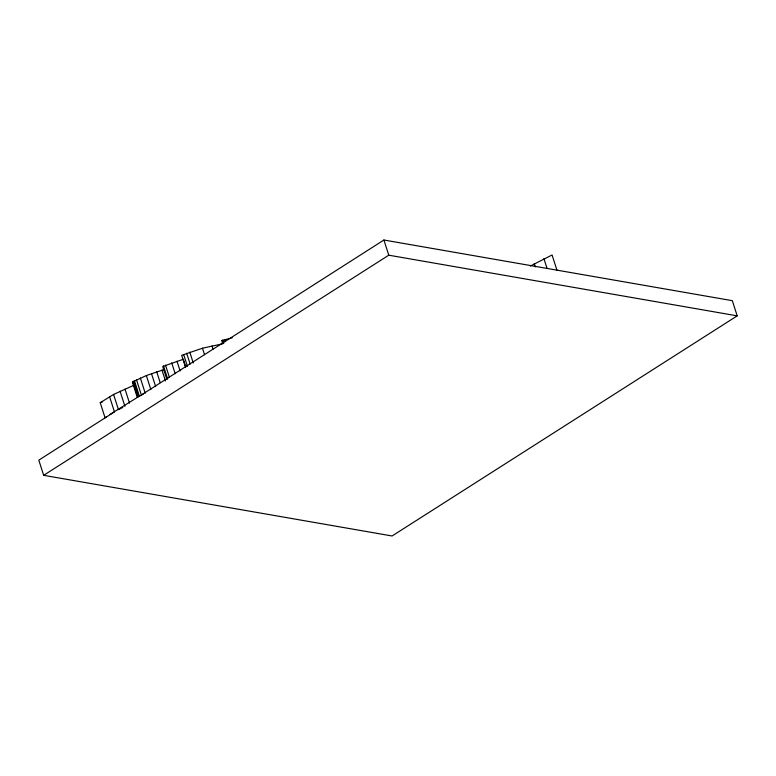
<?xml version="1.0" encoding="UTF-8"?>
<svg xmlns="http://www.w3.org/2000/svg" width="776" height="776" viewBox="0 0 776 776"><rect width="100%" height="100%" fill="white"/><g stroke="black" fill="none" stroke-linecap="round" stroke-linejoin="round"><path stroke-width="1.16" d="M164.114 369.512L146.354 375.545L132.89 381.782L132.434 382.296L137.304 397.457L109.92 414.481M137.304 397.457L143.298 394.092M106.254 416.828L105.09 417.866L100.22 402.695L113.577 394.441L133.909 385.255M185.765 366.844L183.33 359.259L162.718 366.485L166.888 379.483M109.591 396.72L114.46 411.891L38.8 460.149L43.669 475.319L392.093 535.983L737.2 315.851L732.331 300.681L383.907 240.017L141.358 394.974L136.489 379.803M43.669 475.319L388.776 255.188L737.2 315.851M530.347 266.061L552.066 254.984L556.935 270.145M122.783 407.458L118.447 409.612L113.577 394.441M232.199 337.783L221.732 340.557L222.78 343.807L202.458 348.211L181.671 355.301L185.493 367.223M100.22 402.695L102.316 401.987M221.732 340.557L223.459 340.586M543.908 258.612L547.032 268.36M534.295 263.704L535.343 266.954M383.907 240.017L388.776 255.188M224.817 339.451L225.515 341.624M222.712 340.121L223.76 343.37M211.984 345.883L213.022 349.132M202.458 348.211L204.544 354.71M189.771 352.1L193.243 362.935M186.667 353.225L190.139 364.06M183.621 354.428L187.443 366.35M176.986 361.189L180.119 370.938M171.729 362.916L175.211 373.751M165.501 365.147L169.333 377.068M163.503 365.981L167.684 378.979M162 370.142L165.472 380.977M156.723 371.83L160.205 382.655M151.495 373.615L155.675 386.613M146.354 375.545L150.874 389.63M140.369 378.048L145.228 393.219M134.461 380.861L139.331 396.022M133.773 381.22L138.642 396.381M132.89 381.782L137.74 397.176M125.014 389.086L129.534 403.171M120.076 391.211L124.946 406.381"/></g></svg>
